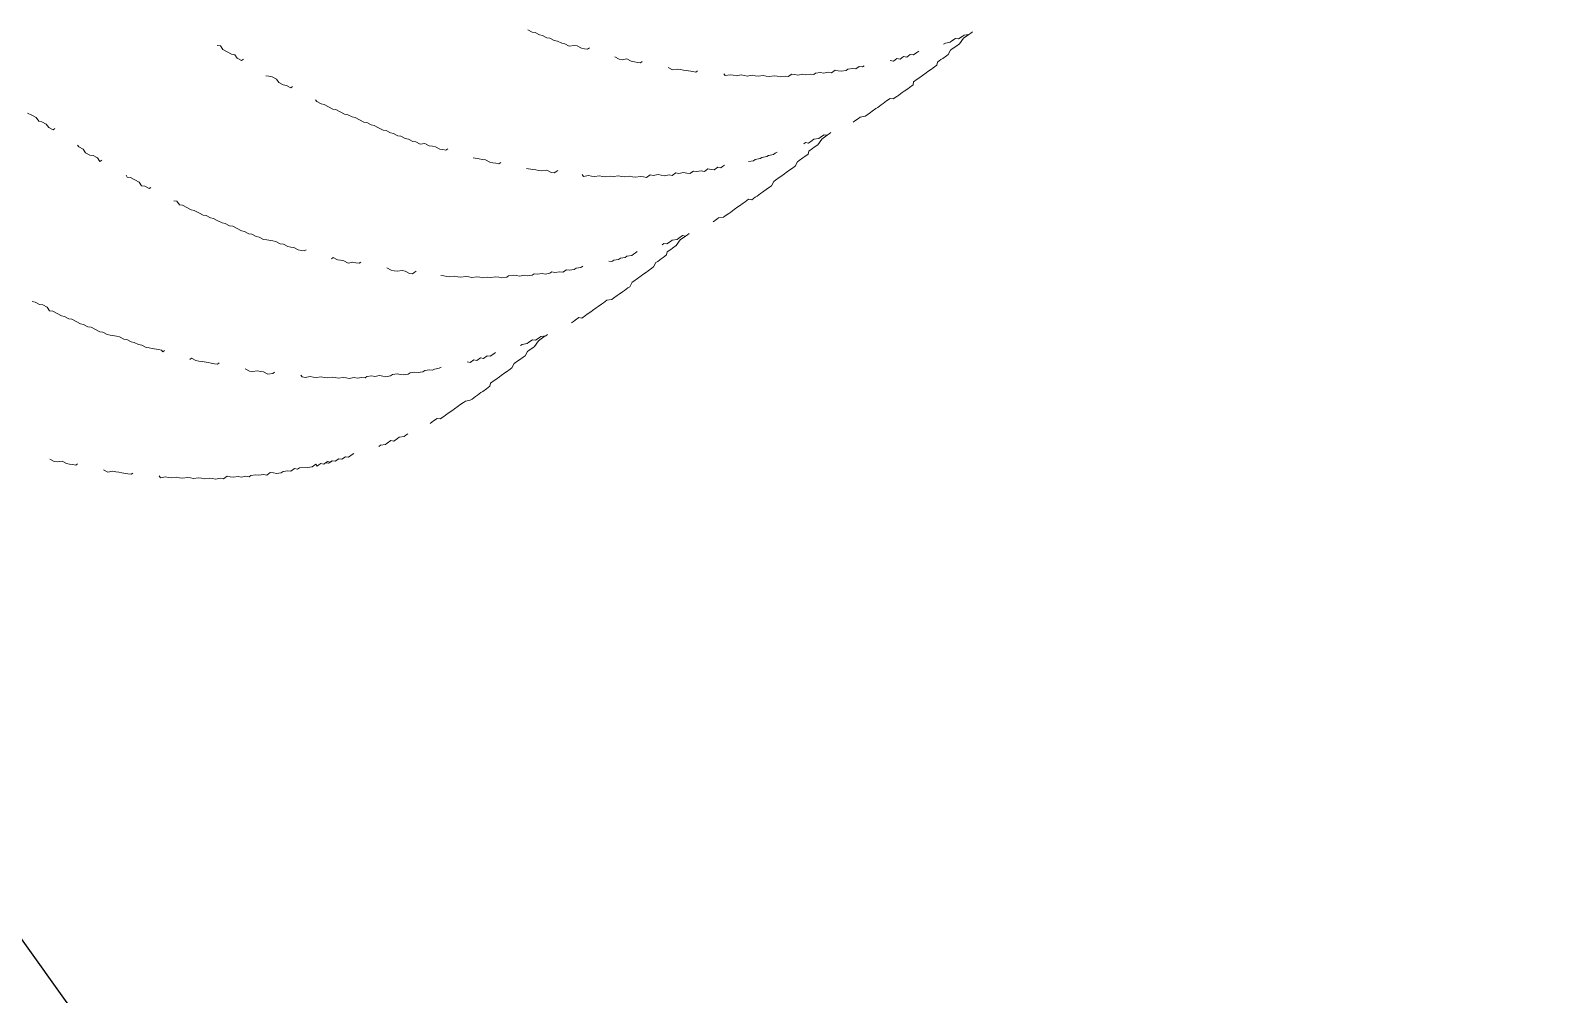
# Model space of a CAD drawing. Header units: feet. Extents: x 2321988 to 2329858, y 6722724 to 6730499.
# Drawn here: x 2326068.54 to 2326069.102, y 6726845.184 to 6726845.54 of the extents above; entities that cross this region are included whole.
import ezdxf

# ---------------------------------------------------------------- set-up
doc = ezdxf.new("R2010")
doc.units = ezdxf.units.FT
doc.header["$MEASUREMENT"] = 0
doc.layers.add('C-BESS-EQUIPMENT', color=255, linetype='Continuous')

# ---------------------------------------------------------------- blocks, each defined once
blk = doc.blocks.new('Midpoint Site Plan$0$P1730-01-0001')
at = {"color": 0, "linetype": 'ByBlock', "lineweight": -2}
blk.add_lwpolyline([(6.806, 35.1942), (-6.806, 35.1942), (-6.806, -35.1942), (6.806, -35.1942)], close=True, dxfattribs=at)
blk = doc.blocks.new('Midpoint Site Plan$0$A$C71e53a02')
at = {"lineweight": 9}
for points in [[(4.9503, -1.5835), (4.9601, -1.603), (4.9698, -1.6225), (4.9698, -1.642), (4.9795, -1.6517), (4.9893, -1.6712), (4.9893, -1.6907), (4.999, -1.7102), (5.0088, -1.7102)], [(4.999, -1.7102), (4.999, -1.7102)], [(5.0478, -1.8271), (5.0478, -1.8369), (5.0575, -1.8564), (5.0575, -1.8759), (5.0673, -1.8953), (5.077, -1.9051), (5.0867, -1.9246), (5.0867, -1.9441), (5.0965, -1.9441)], [(5.8079, -1.8271), (5.8176, -1.8369), (5.8176, -1.8564), (5.8273, -1.8759), (5.8371, -1.8953), (5.8468, -1.9051), (5.8468, -1.9246), (5.8566, -1.9441), (5.8663, -1.9441)], [(5.1452, -2.061), (5.1452, -2.0708), (5.155, -2.0805), (5.1647, -2.1), (5.1744, -2.1195), (5.1744, -2.139), (5.1842, -2.1487), (5.1939, -2.1682), (5.2037, -2.1682)], [(5.9053, -2.061), (5.915, -2.0708), (5.9248, -2.0805), (5.9345, -2.1), (5.9345, -2.1195), (5.9443, -2.139), (5.954, -2.1487), (5.9638, -2.1682), (5.9735, -2.1682)], [(4.4826, -2.2754), (4.4923, -2.2851), (4.5021, -2.3046), (4.5118, -2.3144), (4.5215, -2.3339), (4.5215, -2.3533), (4.5313, -2.3631), (4.541, -2.3826), (4.5508, -2.4021), (4.5605, -2.4118), (4.5703, -2.4313), (4.58, -2.4411), (4.5898, -2.4605), (4.5995, -2.48), (4.6093, -2.4898), (4.619, -2.5093), (4.6287, -2.519), (4.6385, -2.5385), (4.6482, -2.558), (4.658, -2.5677), (4.6677, -2.5872), (4.6775, -2.597), (4.697, -2.6165), (4.7067, -2.6262), (4.7164, -2.6457), (4.7262, -2.6554), (4.7359, -2.6749), (4.7457, -2.6847), (4.7554, -2.7042), (4.7652, -2.7139), (4.7749, -2.7334), (4.7847, -2.7431), (4.7944, -2.7529), (4.8139, -2.7724), (4.8236, -2.7821), (4.8236, -2.7919), (4.8334, -2.7919)], [(5.2524, -2.2754), (5.2621, -2.2851), (5.2621, -2.3046), (5.2719, -2.3144), (5.2816, -2.3339), (5.2914, -2.3533), (5.3011, -2.3631), (5.3109, -2.3826), (5.3206, -2.4021), (5.3304, -2.4118), (5.3401, -2.4313), (5.3498, -2.4411), (5.3596, -2.4605), (5.3693, -2.48), (5.3791, -2.4898), (5.3888, -2.5093), (5.3986, -2.519), (5.4083, -2.5385), (5.4181, -2.558), (5.4278, -2.5677), (5.4376, -2.5872), (5.4473, -2.597), (5.457, -2.6165), (5.4668, -2.6262), (5.4765, -2.6457), (5.4863, -2.6554), (5.5058, -2.6749), (5.5155, -2.6847), (5.5253, -2.7042), (5.535, -2.7139), (5.5447, -2.7334), (5.5545, -2.7431), (5.5642, -2.7529), (5.574, -2.7724), (5.5837, -2.7821), (5.5935, -2.7919), (5.6032, -2.7919)], [(6.0222, -2.2754), (6.0222, -2.2851), (6.032, -2.3046), (6.0417, -2.3144), (6.0515, -2.3339), (6.0612, -2.3533), (6.071, -2.3631), (6.0807, -2.3826), (6.0904, -2.4021), (6.1002, -2.4118), (6.1099, -2.4313), (6.1197, -2.4411), (6.1294, -2.4605), (6.1392, -2.48), (6.1489, -2.4898), (6.1587, -2.5093), (6.1684, -2.519), (6.1781, -2.5385), (6.1879, -2.558), (6.1976, -2.5677), (6.2074, -2.5872), (6.2171, -2.597), (6.2269, -2.6165), (6.2366, -2.6262), (6.2464, -2.6457), (6.2561, -2.6554), (6.2659, -2.6749), (6.2756, -2.6847), (6.2853, -2.7042), (6.3048, -2.7139), (6.3146, -2.7334), (6.3243, -2.7431), (6.3341, -2.7529), (6.3438, -2.7724), (6.3536, -2.7821), (6.3633, -2.7919), (6.373, -2.7919)], [(6.9675, -2.5677), (6.9772, -2.5872), (6.987, -2.597), (6.9967, -2.6165), (7.0065, -2.6262), (7.0162, -2.6457), (7.0259, -2.6554), (7.0357, -2.6749), (7.0454, -2.6847), (7.0552, -2.7042), (7.0649, -2.7139), (7.0747, -2.7334), (7.0942, -2.7431), (7.1039, -2.7529), (7.1136, -2.7724), (7.1234, -2.7821), (7.1331, -2.7919), (7.1429, -2.7919)], [(4.1415, -2.8893), (4.1415, -2.8893)], [(4.1415, -2.8893), (4.1512, -2.9088), (4.161, -2.9185), (4.1805, -2.9283), (4.1902, -2.9478), (4.2, -2.9575), (4.2097, -2.9673), (4.2195, -2.977), (4.2292, -2.977)], [(4.9016, -2.8893), (4.9113, -2.8893), (4.9211, -2.9088), (4.9308, -2.9185), (4.9406, -2.9283), (4.9601, -2.9478), (4.9698, -2.9575), (4.9795, -2.9673), (4.9893, -2.977), (4.999, -2.977)], [(5.6714, -2.8893), (5.6812, -2.8893), (5.6909, -2.9088), (5.7007, -2.9185), (5.7104, -2.9283), (5.7201, -2.9478), (5.7396, -2.9575), (5.7494, -2.9673), (5.7591, -2.977), (5.7689, -2.977)], [(6.4413, -2.8893), (6.4413, -2.8893)], [(6.4413, -2.8893), (6.4607, -2.9088), (6.4705, -2.9185), (6.4802, -2.9283), (6.49, -2.9478), (6.4997, -2.9575), (6.5095, -2.9673), (6.5192, -2.977), (6.529, -2.977)], [(7.2111, -2.8893), (7.2111, -2.8893)], [(7.2111, -2.8893), (7.2208, -2.9088), (7.2306, -2.9185), (7.2501, -2.9283), (7.2598, -2.9478), (7.2696, -2.9575), (7.2793, -2.9673), (7.289, -2.977), (7.2988, -2.977)], [(4.3072, -3.0647), (4.3072, -3.0647)], [(4.3072, -3.0647), (4.3169, -3.0842), (4.3364, -3.0939), (4.3461, -3.1037), (4.3559, -3.1134), (4.3656, -3.1232), (4.3851, -3.1427), (4.3949, -3.1524), (4.4046, -3.1524)], [(5.077, -3.0647), (5.077, -3.0647)], [(5.077, -3.0647), (5.0867, -3.0842), (5.0965, -3.0939), (5.116, -3.1037), (5.1257, -3.1134), (5.1355, -3.1232), (5.1452, -3.1427), (5.1647, -3.1524), (5.1744, -3.1524)], [(5.8468, -3.0647), (5.8468, -3.0647)], [(5.8468, -3.0647), (5.8566, -3.0842), (5.8663, -3.0939), (5.8761, -3.1037), (5.8956, -3.1134), (5.9053, -3.1232), (5.915, -3.1427), (5.9248, -3.1524), (5.9345, -3.1524), (5.9443, -3.1524)], [(6.6069, -3.0647), (6.6069, -3.0647)], [(6.6069, -3.0647), (6.6264, -3.0842), (6.6362, -3.0939), (6.6459, -3.1037), (6.6556, -3.1134), (6.6751, -3.1232), (6.6849, -3.1427), (6.6946, -3.1524), (6.7044, -3.1524), (6.7141, -3.1524)], [(7.3767, -3.0647), (7.3767, -3.0647)], [(7.3767, -3.0647), (7.3865, -3.0842), (7.406, -3.0939), (7.4157, -3.1037), (7.4255, -3.1134), (7.4352, -3.1232), (7.4547, -3.1427), (7.4645, -3.1524), (7.4742, -3.1524)], [(4.3949, -3.1524), (4.3949, -3.1524)], [(5.1647, -3.1524), (5.1647, -3.1524)], [(7.4645, -3.1524), (7.4645, -3.1524)], [(4.4923, -3.2304), (4.4923, -3.2401), (4.5118, -3.2499), (4.5215, -3.2596), (4.5313, -3.2694), (4.5508, -3.2791), (4.5605, -3.2888), (4.5703, -3.2986), (4.5898, -3.3083), (4.5995, -3.3181), (4.6093, -3.3278), (4.6287, -3.3376), (4.6385, -3.3473), (4.6482, -3.3571), (4.6677, -3.3668), (4.6775, -3.3765), (4.6872, -3.3863), (4.7067, -3.396), (4.7164, -3.4058), (4.7359, -3.4058), (4.7457, -3.4155), (4.7554, -3.4253), (4.7749, -3.435), (4.7847, -3.4448), (4.8041, -3.4545), (4.8139, -3.4642), (4.8236, -3.4642), (4.8431, -3.474), (4.8529, -3.4837), (4.8724, -3.4935), (4.8821, -3.5032), (4.9016, -3.5032), (4.9113, -3.513), (4.9211, -3.5227), (4.9406, -3.5325), (4.9503, -3.5325), (4.9698, -3.5422), (4.9795, -3.5519), (4.999, -3.5519), (5.0088, -3.5617), (5.0185, -3.5617), (5.0478, -3.5812), (5.0673, -3.5909), (5.0867, -3.5909), (5.0867, -3.6007), (5.0965, -3.6007), (5.1062, -3.6007), (5.116, -3.6104), (5.1257, -3.6104), (5.1355, -3.6104), (5.1452, -3.6202), (5.155, -3.6202), (5.1647, -3.6299), (5.1842, -3.6299), (5.1939, -3.6397), (5.2134, -3.6397), (5.2232, -3.6494), (5.2427, -3.6494), (5.2524, -3.6494)], [(5.2621, -3.2304), (5.2621, -3.2401), (5.2719, -3.2499), (5.2914, -3.2596), (5.3011, -3.2694), (5.3109, -3.2791), (5.3304, -3.2888), (5.3401, -3.2986), (5.3498, -3.3083), (5.3693, -3.3181), (5.3791, -3.3278), (5.3888, -3.3376), (5.4083, -3.3473), (5.4181, -3.3571), (5.4278, -3.3668), (5.4473, -3.3765), (5.457, -3.3863), (5.4765, -3.396), (5.4863, -3.4058), (5.496, -3.4058), (5.5155, -3.4155), (5.5253, -3.4253), (5.5447, -3.435), (5.5545, -3.4448), (5.5642, -3.4545), (5.5837, -3.4642), (5.5935, -3.4642), (5.613, -3.474), (5.6227, -3.4837), (5.6324, -3.4935), (5.6519, -3.5032), (5.6617, -3.5032), (5.6812, -3.513), (5.6909, -3.5227), (5.7104, -3.5325), (5.7201, -3.5325), (5.7396, -3.5422), (5.7494, -3.5519), (5.7591, -3.5519), (5.7786, -3.5617), (5.7884, -3.5617)], [(6.0222, -3.2304), (6.032, -3.2401), (6.0417, -3.2499), (6.0515, -3.2596), (6.071, -3.2694), (6.0807, -3.2791), (6.0904, -3.2888), (6.1099, -3.2986), (6.1197, -3.3083), (6.1294, -3.3181), (6.1489, -3.3278), (6.1587, -3.3376), (6.1684, -3.3473), (6.1879, -3.3571), (6.1976, -3.3668), (6.2171, -3.3765), (6.2269, -3.3863), (6.2366, -3.396), (6.2561, -3.4058), (6.2659, -3.4058), (6.2853, -3.4155), (6.2951, -3.4253), (6.3048, -3.435), (6.3243, -3.4448), (6.3341, -3.4545), (6.3536, -3.4642), (6.3633, -3.4642), (6.373, -3.474), (6.3925, -3.4837), (6.4023, -3.4935), (6.4218, -3.5032), (6.4315, -3.5032), (6.4413, -3.513), (6.4607, -3.5227), (6.4705, -3.5325), (6.49, -3.5325), (6.4997, -3.5422), (6.5192, -3.5519), (6.529, -3.5519), (6.5484, -3.5617), (6.5582, -3.5617)], [(6.7921, -3.2304), (6.7921, -3.2401), (6.8116, -3.2499), (6.8213, -3.2596), (6.831, -3.2694), (6.8505, -3.2791), (6.8603, -3.2888), (6.87, -3.2986), (6.8895, -3.3083), (6.8993, -3.3181), (6.9187, -3.3278), (6.9285, -3.3376), (6.9382, -3.3473), (6.9577, -3.3571), (6.9675, -3.3668), (6.9772, -3.3765), (6.9967, -3.3863), (7.0065, -3.396), (7.0162, -3.4058), (7.0357, -3.4058), (7.0454, -3.4155), (7.0649, -3.4253), (7.0747, -3.435), (7.0844, -3.4448), (7.1039, -3.4545), (7.1136, -3.4642), (7.1331, -3.4642), (7.1429, -3.474), (7.1624, -3.4837), (7.1721, -3.4935), (7.1819, -3.5032), (7.2013, -3.5032), (7.2111, -3.513), (7.2306, -3.5227), (7.2403, -3.5325), (7.2598, -3.5325), (7.2696, -3.5422), (7.2793, -3.5519), (7.2988, -3.5519), (7.3085, -3.5617), (7.3183, -3.5617), (7.328, -3.5617)], [(7.5619, -3.2304), (7.5619, -3.2401), (7.5814, -3.2499), (7.5911, -3.2596), (7.6009, -3.2694), (7.6204, -3.2791), (7.6301, -3.2888), (7.6399, -3.2986), (7.6593, -3.3083), (7.6691, -3.3181), (7.6788, -3.3278), (7.6983, -3.3376), (7.7081, -3.3473), (7.7178, -3.3571), (7.7373, -3.3668), (7.747, -3.3765), (7.7568, -3.3863), (7.7763, -3.396), (7.786, -3.4058), (7.8055, -3.4058), (7.8153, -3.4155), (7.825, -3.4253), (7.8445, -3.435), (7.8542, -3.4448), (7.8737, -3.4545), (7.8835, -3.4642), (7.8932, -3.4642), (7.9127, -3.474), (7.9225, -3.4837), (7.9419, -3.4935), (7.9517, -3.5032), (7.9712, -3.5032), (7.9809, -3.513), (7.9907, -3.5227), (8.0102, -3.5325), (8.0199, -3.5325), (8.0394, -3.5422), (8.0491, -3.5519), (8.0686, -3.5519), (8.0784, -3.5617), (8.0881, -3.5617)], [(5.0088, -3.5617), (5.0088, -3.5617)], [(5.7786, -3.5617), (5.7786, -3.5617)], [(6.5484, -3.5617), (6.5484, -3.5617)], [(8.0784, -3.5617), (8.0784, -3.5617)], [(5.1257, -3.6104), (5.1355, -3.6202), (5.155, -3.6202)], [(5.8956, -3.6104), (5.9053, -3.6202), (5.9248, -3.6202), (5.9345, -3.6299), (5.954, -3.6299), (5.9638, -3.6397), (5.9833, -3.6397), (5.993, -3.6494), (6.0125, -3.6494), (6.0222, -3.6494)], [(6.6654, -3.6104), (6.6751, -3.6202), (6.6849, -3.6202), (6.7044, -3.6299), (6.7141, -3.6299), (6.7336, -3.6397), (6.7433, -3.6397), (6.7628, -3.6494), (6.7726, -3.6494), (6.7823, -3.6494), (6.7921, -3.6494)], [(7.4255, -3.6104), (7.445, -3.6202), (7.4547, -3.6202), (7.4742, -3.6299), (7.4839, -3.6299), (7.5034, -3.6397), (7.5132, -3.6397), (7.5327, -3.6494), (7.5424, -3.6494), (7.5522, -3.6494)], [(8.1953, -3.6104), (8.2051, -3.6202), (8.2245, -3.6202), (8.2343, -3.6299), (8.2538, -3.6299), (8.2635, -3.6397), (8.283, -3.6397), (8.2928, -3.6494), (8.3122, -3.6494), (8.322, -3.6494)], [(5.2427, -3.6494), (5.2427, -3.6494)], [(5.3596, -3.6884), (5.3693, -3.6884), (5.3888, -3.6981), (5.3986, -3.6981), (5.4181, -3.6981), (5.4278, -3.7079), (5.4473, -3.7079), (5.457, -3.7079), (5.4765, -3.7176), (5.4863, -3.7176), (5.496, -3.7176)], [(6.0125, -3.6494), (6.0125, -3.6494)], [(6.1294, -3.6884), (6.1392, -3.6884), (6.1587, -3.6981), (6.1684, -3.6981), (6.1879, -3.6981), (6.1976, -3.7079), (6.2171, -3.7079), (6.2269, -3.7079), (6.2464, -3.7176), (6.2561, -3.7176)], [(6.8993, -3.6884), (6.909, -3.6884), (6.9187, -3.6981), (6.9382, -3.6981), (6.948, -3.6981), (6.9675, -3.7079), (6.9772, -3.7079), (6.9967, -3.7079), (7.0065, -3.7176), (7.0162, -3.7176), (7.0259, -3.7176)], [(7.5424, -3.6494), (7.5424, -3.6494)], [(7.6691, -3.6884), (7.6788, -3.6884), (7.6886, -3.6981), (7.7081, -3.6981), (7.7178, -3.6981), (7.7373, -3.7079), (7.747, -3.7079), (7.7665, -3.7079), (7.7763, -3.7176), (7.786, -3.7176), (7.7958, -3.7176)], [(8.3122, -3.6494), (8.3122, -3.6494)], [(8.4292, -3.6884), (8.4389, -3.6884), (8.4584, -3.6981), (8.4682, -3.6981), (8.4876, -3.6981), (8.4974, -3.7079), (8.5169, -3.7079), (8.5266, -3.7079), (8.5461, -3.7176), (8.5559, -3.7176), (8.5656, -3.7176)], [(5.6032, -3.7371), (5.613, -3.7371), (5.6227, -3.7371), (5.6422, -3.7371), (5.6519, -3.7468), (5.6714, -3.7468), (5.6812, -3.7468), (5.7007, -3.7468), (5.7201, -3.7468), (5.7299, -3.7468), (5.7494, -3.7468), (5.7591, -3.7468), (5.7786, -3.7468), (5.7884, -3.7468), (5.8079, -3.7566), (5.8176, -3.7566), (5.8371, -3.7566), (5.8468, -3.7566), (5.8663, -3.7566), (5.8761, -3.7566), (5.8956, -3.7566), (5.915, -3.7566), (5.9248, -3.7468), (5.9443, -3.7468), (5.954, -3.7468), (5.9735, -3.7468), (5.9833, -3.7468), (6.0027, -3.7468), (6.0125, -3.7468), (6.032, -3.7468), (6.0417, -3.7468), (6.0612, -3.7371), (6.0807, -3.7371), (6.0904, -3.7371), (6.1099, -3.7371), (6.1197, -3.7371), (6.1392, -3.7274), (6.1489, -3.7274), (6.1684, -3.7274), (6.1781, -3.7274), (6.2074, -3.7176), (6.2366, -3.7176), (6.2464, -3.7176)], [(6.2464, -3.7176), (6.2464, -3.7176)], [(6.373, -3.7371), (6.3828, -3.7371), (6.3925, -3.7371), (6.412, -3.7371), (6.4218, -3.7468), (6.4413, -3.7468), (6.451, -3.7468), (6.4705, -3.7468), (6.4802, -3.7468), (6.4997, -3.7468), (6.5095, -3.7468), (6.529, -3.7468), (6.5387, -3.7468), (6.5582, -3.7468), (6.5777, -3.7566), (6.5874, -3.7566), (6.6069, -3.7566), (6.6167, -3.7566), (6.6362, -3.7566), (6.6459, -3.7566), (6.6654, -3.7566), (6.6751, -3.7566), (6.6946, -3.7468), (6.7044, -3.7468), (6.7239, -3.7468), (6.7433, -3.7468), (6.7531, -3.7468), (6.7726, -3.7468), (6.7823, -3.7468), (6.8018, -3.7468), (6.8116, -3.7468), (6.831, -3.7371), (6.8408, -3.7371), (6.8603, -3.7371), (6.87, -3.7371), (6.8895, -3.7371), (6.8993, -3.7274), (6.9187, -3.7274), (6.9285, -3.7274), (6.948, -3.7274), (6.9772, -3.7176), (7.0065, -3.7176), (7.0162, -3.7176)], [(7.1429, -3.7371), (7.1624, -3.7371), (7.1721, -3.7371), (7.1916, -3.7468), (7.2013, -3.7468), (7.2208, -3.7468), (7.2306, -3.7468), (7.2501, -3.7468), (7.2696, -3.7468), (7.2793, -3.7468), (7.2988, -3.7468), (7.3085, -3.7468), (7.328, -3.7468), (7.3378, -3.7566), (7.3573, -3.7566), (7.367, -3.7566), (7.3865, -3.7566), (7.3962, -3.7566), (7.4157, -3.7566), (7.4352, -3.7566), (7.445, -3.7566), (7.4645, -3.7468), (7.4742, -3.7468), (7.4937, -3.7468), (7.5034, -3.7468), (7.5229, -3.7468), (7.5327, -3.7468), (7.5522, -3.7468), (7.5619, -3.7468), (7.5814, -3.7468), (7.6009, -3.7371), (7.6106, -3.7371), (7.6301, -3.7371), (7.6399, -3.7371), (7.6593, -3.7371), (7.6691, -3.7274), (7.6886, -3.7274), (7.6983, -3.7274), (7.7178, -3.7274), (7.747, -3.7176), (7.7763, -3.7176), (7.786, -3.7176)], [(7.1429, -3.7371), (7.1429, -3.7371)], [(7.903, -3.7371), (7.9127, -3.7371), (7.9322, -3.7371), (7.9419, -3.7371), (7.9614, -3.7468), (7.9712, -3.7468), (7.9907, -3.7468), (8.0004, -3.7468), (8.0199, -3.7468), (8.0296, -3.7468), (8.0491, -3.7468), (8.0589, -3.7468), (8.0784, -3.7468), (8.0979, -3.7468), (8.1076, -3.7566), (8.1271, -3.7566), (8.1368, -3.7566), (8.1563, -3.7566), (8.1661, -3.7566), (8.1856, -3.7566), (8.1953, -3.7566), (8.2148, -3.7566), (8.2245, -3.7468), (8.244, -3.7468), (8.2538, -3.7468), (8.2733, -3.7468), (8.2928, -3.7468), (8.3025, -3.7468), (8.322, -3.7468), (8.3317, -3.7468), (8.3512, -3.7468), (8.361, -3.7371), (8.3805, -3.7371), (8.3902, -3.7371), (8.4097, -3.7371), (8.4194, -3.7371), (8.4389, -3.7274), (8.4487, -3.7274), (8.4682, -3.7274), (8.4876, -3.7274), (8.5169, -3.7176), (8.5461, -3.7176), (8.5559, -3.7176)]]:
    blk.add_lwpolyline(points, dxfattribs=at)

msp = doc.modelspace()

# ---------------------------------------------------------------- wipeouts: each hides what was drawn before it
msp.add_wipeout([(2326064.17456, 6726849.7753), (2326064.71751, 6726850.16214), (2326071.53559, 6726840.59259), (2326070.99264, 6726840.20575)]).dxf.layer = 'C-BESS-EQUIPMENT'

# ---------------------------------------------------------------- next in the draw order: block references
at = {"layer": 'C-BESS-EQUIPMENT', "xscale": 0.08333333333333331, "yscale": 0.08333333333333331, "zscale": 0.08333333333333331, "rotation": 35.46898082920265}
for name, p in [('Midpoint Site Plan$0$P1730-01-0001', (2326067.85508, 6726845.18395)), ('Midpoint Site Plan$0$A$C71e53a02', (2326068.12655, 6726845.37737))]:
    msp.add_blockref(name, p, dxfattribs=at)

# ---------------------------------------------------------------- next in the draw order: wipeouts: each hides what was drawn before it
msp.add_wipeout([(2326044.1544, 6726887.54167), (2326077.85795, 6726840.23687), (2326077.40832, 6726839.91652), (2326043.70467, 6726887.22144)]).dxf.layer = 'C-BESS-EQUIPMENT'

# ---------------------------------------------------------------- next in the draw order: wipeouts: each hides what was drawn before it
msp.add_wipeout([(2326040.08225, 6726884.64036), (2326073.7858, 6726837.33556), (2326073.33617, 6726837.01521), (2326039.63253, 6726884.32013)]).dxf.layer = 'C-BESS-EQUIPMENT'

# ---------------------------------------------------------------- next in the draw order: wipeouts: each hides what was drawn before it
msp.add_wipeout([(2326036.0101, 6726881.73905), (2326069.71366, 6726834.43425), (2326069.26402, 6726834.1139), (2326035.56038, 6726881.41882)]).dxf.layer = 'C-BESS-EQUIPMENT'

doc.saveas('drawing.dxf')
